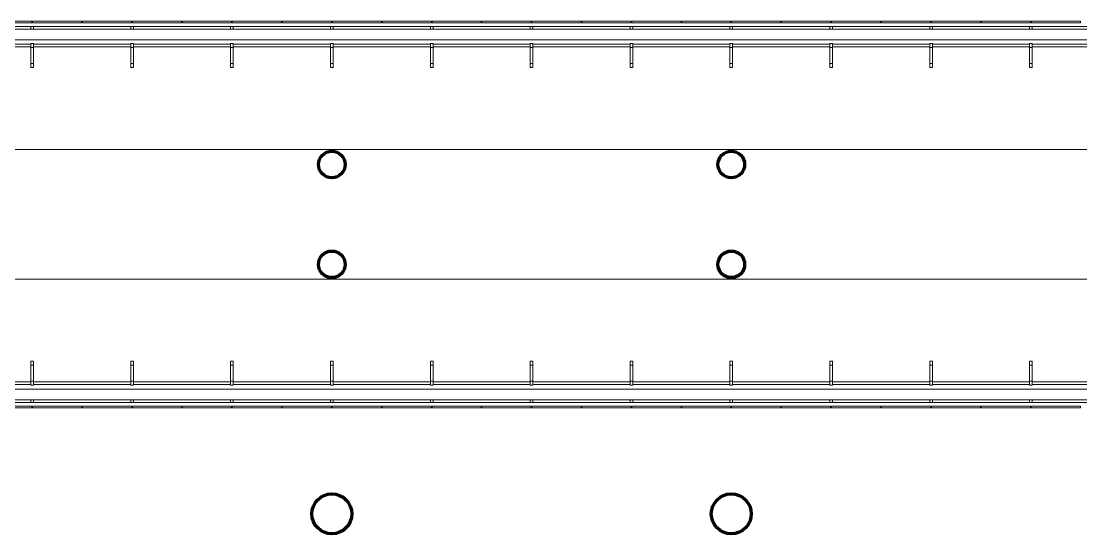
# Model space of a CAD drawing. Header units: metres. Extents: x 1807 to 3745, y 842 to 1968.
# Drawn here: x 3308.67 to 3340.5, y 1412.4 to 1427.81 of the extents above; entities that cross this region are included whole.
import ezdxf

# ---------------------------------------------------------------- set-up
doc = ezdxf.new("R2010")
doc.units = ezdxf.units.M
doc.header["$MEASUREMENT"] = 0
doc.layers.add('Level 1', color=7, linetype='Continuous', lineweight=0)

msp = doc.modelspace()

# ---------------------------------------------------------------- linework, layer by layer
at = {"layer": 'Level 1', "color": 7, "linetype": 'Continuous', "lineweight": 13}
for p, q in [((3307.51, 1427.81), (3308.99, 1427.81)), ((3308.99, 1427.81), (3308.99, 1427.76)), ((3309.01, 1427.76), (3309.01, 1427.81)), ((3309.01, 1427.81), (3310.49, 1427.81)), ((3310.49, 1427.81), (3310.49, 1427.76)), ((3310.51, 1427.76), (3310.51, 1427.81)), ((3310.51, 1427.81), (3311.99, 1427.81)), ((3311.99, 1427.81), (3311.99, 1427.76)), ((3312.01, 1427.76), (3312.01, 1427.81)), ((3312.01, 1427.81), (3313.49, 1427.81)), ((3313.49, 1427.81), (3313.49, 1427.76)), ((3313.51, 1427.76), (3313.51, 1427.81)), ((3313.51, 1427.81), (3314.99, 1427.81)), ((3314.99, 1427.81), (3314.99, 1427.76)), ((3315.01, 1427.76), (3315.01, 1427.81)), ((3315.01, 1427.81), (3316.49, 1427.81)), ((3316.49, 1427.81), (3316.49, 1427.76)), ((3316.51, 1427.76), (3316.51, 1427.81)), ((3316.51, 1427.81), (3317.99, 1427.81)), ((3317.99, 1427.81), (3317.99, 1427.76)), ((3318.01, 1427.76), (3318.01, 1427.81)), ((3318.01, 1427.81), (3319.49, 1427.81)), ((3319.49, 1427.81), (3319.49, 1427.76)), ((3319.51, 1427.76), (3319.51, 1427.81)), ((3319.51, 1427.81), (3320.99, 1427.81)), ((3320.99, 1427.81), (3320.99, 1427.76)), ((3321.01, 1427.76), (3321.01, 1427.81)), ((3321.01, 1427.81), (3322.49, 1427.81)), ((3322.49, 1427.81), (3322.49, 1427.76)), ((3322.51, 1427.76), (3322.51, 1427.81)), ((3322.51, 1427.81), (3323.99, 1427.81)), ((3323.99, 1427.81), (3323.99, 1427.76)), ((3324.01, 1427.76), (3324.01, 1427.81)), ((3324.01, 1427.81), (3325.49, 1427.81)), ((3325.49, 1427.81), (3325.49, 1427.76)), ((3325.51, 1427.76), (3325.51, 1427.81)), ((3325.51, 1427.81), (3326.99, 1427.81)), ((3326.99, 1427.81), (3326.99, 1427.76)), ((3327.01, 1427.76), (3327.01, 1427.81)), ((3327.01, 1427.81), (3328.49, 1427.81)), ((3328.49, 1427.81), (3328.49, 1427.76)), ((3328.51, 1427.76), (3328.51, 1427.81)), ((3328.51, 1427.81), (3329.99, 1427.81)), ((3329.99, 1427.81), (3329.99, 1427.76)), ((3330.01, 1427.76), (3330.01, 1427.81)), ((3330.01, 1427.81), (3331.49, 1427.81)), ((3331.49, 1427.81), (3331.49, 1427.76)), ((3331.51, 1427.76), (3331.51, 1427.81)), ((3331.51, 1427.81), (3332.99, 1427.81)), ((3332.99, 1427.81), (3332.99, 1427.76)), ((3333.01, 1427.76), (3333.01, 1427.81)), ((3333.01, 1427.81), (3334.49, 1427.81)), ((3334.49, 1427.81), (3334.49, 1427.76)), ((3334.51, 1427.76), (3334.51, 1427.81)), ((3334.51, 1427.81), (3335.99, 1427.81)), ((3335.99, 1427.81), (3335.99, 1427.76)), ((3336.01, 1427.76), (3336.01, 1427.81)), ((3336.01, 1427.81), (3337.49, 1427.81)), ((3337.49, 1427.81), (3337.49, 1427.76)), ((3337.51, 1427.76), (3337.51, 1427.81)), ((3337.51, 1427.81), (3338.99, 1427.81)), ((3338.99, 1427.81), (3338.99, 1427.76)), ((3339.01, 1427.76), (3339.01, 1427.81)), ((3339.01, 1427.81), (3340.49, 1427.81)), ((3340.49, 1427.81), (3340.49, 1427.76)), ((3308.96, 1427.65), (3309.04, 1427.65)), ((3308.96, 1427.57), (3308.96, 1427.65)), ((3309.04, 1427.57), (3308.96, 1427.57)), ((3309.04, 1427.65), (3309.04, 1427.57)), ((3311.96, 1427.65), (3312.04, 1427.65)), ((3311.96, 1427.57), (3311.96, 1427.65)), ((3312.04, 1427.57), (3311.96, 1427.57)), ((3312.04, 1427.65), (3312.04, 1427.57)), ((3314.96, 1427.65), (3315.04, 1427.65)), ((3314.96, 1427.57), (3314.96, 1427.65)), ((3315.04, 1427.57), (3314.96, 1427.57)), ((3315.04, 1427.65), (3315.04, 1427.57)), ((3317.96, 1427.65), (3318.04, 1427.65)), ((3317.96, 1427.57), (3317.96, 1427.65)), ((3318.04, 1427.57), (3317.96, 1427.57)), ((3318.04, 1427.65), (3318.04, 1427.57)), ((3320.96, 1427.65), (3321.04, 1427.65)), ((3320.96, 1427.57), (3320.96, 1427.65)), ((3321.04, 1427.57), (3320.96, 1427.57)), ((3321.04, 1427.65), (3321.04, 1427.57)), ((3323.96, 1427.65), (3324.04, 1427.65)), ((3323.96, 1427.57), (3323.96, 1427.65)), ((3324.04, 1427.57), (3323.96, 1427.57)), ((3324.04, 1427.65), (3324.04, 1427.57)), ((3326.96, 1427.65), (3327.04, 1427.65)), ((3326.96, 1427.57), (3326.96, 1427.65)), ((3327.04, 1427.57), (3326.96, 1427.57)), ((3327.04, 1427.65), (3327.04, 1427.57)), ((3329.96, 1427.65), (3330.04, 1427.65)), ((3329.96, 1427.57), (3329.96, 1427.65)), ((3330.04, 1427.57), (3329.96, 1427.57)), ((3330.04, 1427.65), (3330.04, 1427.57)), ((3332.96, 1427.65), (3333.04, 1427.65)), ((3332.96, 1427.57), (3332.96, 1427.65)), ((3333.04, 1427.57), (3332.96, 1427.57)), ((3333.04, 1427.65), (3333.04, 1427.57)), ((3335.96, 1427.65), (3336.04, 1427.65)), ((3335.96, 1427.57), (3335.96, 1427.65)), ((3336.04, 1427.57), (3335.96, 1427.57)), ((3336.04, 1427.65), (3336.04, 1427.57)), ((3338.96, 1427.65), (3339.04, 1427.65)), ((3338.96, 1427.57), (3338.96, 1427.65)), ((3339.04, 1427.57), (3338.96, 1427.57)), ((3339.04, 1427.65), (3339.04, 1427.57)), ((3258.806, 1427.25), (3341.71, 1427.25)), ((3308.96, 1427.135), (3309.04, 1427.135)), ((3308.96, 1427.015), (3308.96, 1427.135)), ((3309.04, 1427.135), (3309.04, 1427.015)), ((3311.96, 1427.135), (3312.04, 1427.135)), ((3311.96, 1427.015), (3311.96, 1427.135)), ((3312.04, 1427.135), (3312.04, 1427.015)), ((3314.96, 1427.135), (3315.04, 1427.135)), ((3314.96, 1427.015), (3314.96, 1427.135)), ((3315.04, 1427.135), (3315.04, 1427.015)), ((3317.96, 1427.135), (3318.04, 1427.135)), ((3317.96, 1427.015), (3317.96, 1427.135)), ((3318.04, 1427.135), (3318.04, 1427.015)), ((3320.96, 1427.135), (3321.04, 1427.135)), ((3320.96, 1427.015), (3320.96, 1427.135)), ((3321.04, 1427.135), (3321.04, 1427.015)), ((3323.96, 1427.135), (3324.04, 1427.135)), ((3323.96, 1427.015), (3323.96, 1427.135)), ((3324.04, 1427.135), (3324.04, 1427.015)), ((3326.96, 1427.135), (3327.04, 1427.135)), ((3326.96, 1427.015), (3326.96, 1427.135)), ((3327.04, 1427.135), (3327.04, 1427.015)), ((3329.96, 1427.135), (3330.04, 1427.135)), ((3329.96, 1427.015), (3329.96, 1427.135)), ((3330.04, 1427.135), (3330.04, 1427.015)), ((3332.96, 1427.135), (3333.04, 1427.135)), ((3332.96, 1427.015), (3332.96, 1427.135)), ((3333.04, 1427.135), (3333.04, 1427.015)), ((3335.96, 1427.135), (3336.04, 1427.135)), ((3335.96, 1427.015), (3335.96, 1427.135)), ((3336.04, 1427.135), (3336.04, 1427.015)), ((3338.96, 1427.135), (3339.04, 1427.135)), ((3338.96, 1427.015), (3338.96, 1427.135)), ((3339.04, 1427.135), (3339.04, 1427.015)), ((3309.04, 1427.015), (3308.96, 1427.015)), ((3312.04, 1427.015), (3311.96, 1427.015)), ((3315.04, 1427.015), (3314.96, 1427.015)), ((3318.04, 1427.015), (3317.96, 1427.015)), ((3321.04, 1427.015), (3320.96, 1427.015)), ((3324.04, 1427.015), (3323.96, 1427.015)), ((3327.04, 1427.015), (3326.96, 1427.015)), ((3330.04, 1427.015), (3329.96, 1427.015)), ((3333.04, 1427.015), (3332.96, 1427.015)), ((3336.04, 1427.015), (3335.96, 1427.015)), ((3339.04, 1427.015), (3338.96, 1427.015)), ((3308.96, 1426.535), (3309.04, 1426.535)), ((3308.96, 1426.415), (3308.96, 1426.535)), ((3309.04, 1426.535), (3309.04, 1426.415)), ((3311.96, 1426.535), (3312.04, 1426.535)), ((3311.96, 1426.415), (3311.96, 1426.535)), ((3312.04, 1426.535), (3312.04, 1426.415)), ((3314.96, 1426.535), (3315.04, 1426.535)), ((3314.96, 1426.415), (3314.96, 1426.535)), ((3315.04, 1426.535), (3315.04, 1426.415)), ((3317.96, 1426.535), (3318.04, 1426.535)), ((3317.96, 1426.415), (3317.96, 1426.535)), ((3318.04, 1426.535), (3318.04, 1426.415)), ((3320.96, 1426.535), (3321.04, 1426.535)), ((3320.96, 1426.415), (3320.96, 1426.535)), ((3321.04, 1426.535), (3321.04, 1426.415)), ((3323.96, 1426.535), (3324.04, 1426.535)), ((3323.96, 1426.415), (3323.96, 1426.535)), ((3324.04, 1426.535), (3324.04, 1426.415)), ((3326.96, 1426.535), (3327.04, 1426.535)), ((3326.96, 1426.415), (3326.96, 1426.535)), ((3327.04, 1426.535), (3327.04, 1426.415)), ((3329.96, 1426.535), (3330.04, 1426.535)), ((3329.96, 1426.415), (3329.96, 1426.535)), ((3330.04, 1426.535), (3330.04, 1426.415)), ((3332.96, 1426.535), (3333.04, 1426.535)), ((3332.96, 1426.415), (3332.96, 1426.535)), ((3333.04, 1426.535), (3333.04, 1426.415)), ((3335.96, 1426.535), (3336.04, 1426.535)), ((3335.96, 1426.415), (3335.96, 1426.535)), ((3336.04, 1426.535), (3336.04, 1426.415)), ((3338.96, 1426.535), (3339.04, 1426.535)), ((3338.96, 1426.415), (3338.96, 1426.535)), ((3339.04, 1426.535), (3339.04, 1426.415)), ((3309.04, 1426.415), (3308.96, 1426.415)), ((3312.04, 1426.415), (3311.96, 1426.415)), ((3315.04, 1426.415), (3314.96, 1426.415)), ((3318.04, 1426.415), (3317.96, 1426.415)), ((3321.04, 1426.415), (3320.96, 1426.415)), ((3324.04, 1426.415), (3323.96, 1426.415)), ((3327.04, 1426.415), (3326.96, 1426.415)), ((3330.04, 1426.415), (3329.96, 1426.415)), ((3333.04, 1426.415), (3332.96, 1426.415)), ((3336.04, 1426.415), (3335.96, 1426.415)), ((3339.04, 1426.415), (3338.96, 1426.415)), ((3341.71, 1423.95), (3258.591, 1423.95)), ((3341.71, 1420.05), (3258.591, 1420.05)), ((3309.04, 1417.585), (3308.96, 1417.585)), ((3308.96, 1417.585), (3308.96, 1417.465)), ((3309.04, 1417.465), (3309.04, 1417.585)), ((3312.04, 1417.585), (3311.96, 1417.585)), ((3311.96, 1417.585), (3311.96, 1417.465)), ((3312.04, 1417.465), (3312.04, 1417.585)), ((3315.04, 1417.585), (3314.96, 1417.585)), ((3314.96, 1417.585), (3314.96, 1417.465)), ((3315.04, 1417.465), (3315.04, 1417.585)), ((3318.04, 1417.585), (3317.96, 1417.585)), ((3317.96, 1417.585), (3317.96, 1417.465)), ((3318.04, 1417.465), (3318.04, 1417.585)), ((3321.04, 1417.585), (3320.96, 1417.585)), ((3320.96, 1417.585), (3320.96, 1417.465)), ((3321.04, 1417.465), (3321.04, 1417.585)), ((3324.04, 1417.585), (3323.96, 1417.585)), ((3323.96, 1417.585), (3323.96, 1417.465)), ((3324.04, 1417.465), (3324.04, 1417.585)), ((3327.04, 1417.585), (3326.96, 1417.585)), ((3326.96, 1417.585), (3326.96, 1417.465)), ((3327.04, 1417.465), (3327.04, 1417.585)), ((3330.04, 1417.585), (3329.96, 1417.585)), ((3329.96, 1417.585), (3329.96, 1417.465)), ((3330.04, 1417.465), (3330.04, 1417.585)), ((3333.04, 1417.585), (3332.96, 1417.585)), ((3332.96, 1417.585), (3332.96, 1417.465)), ((3333.04, 1417.465), (3333.04, 1417.585)), ((3336.04, 1417.585), (3335.96, 1417.585)), ((3335.96, 1417.585), (3335.96, 1417.465)), ((3336.04, 1417.465), (3336.04, 1417.585)), ((3339.04, 1417.585), (3338.96, 1417.585)), ((3338.96, 1417.585), (3338.96, 1417.465)), ((3339.04, 1417.465), (3339.04, 1417.585)), ((3308.96, 1417.465), (3309.04, 1417.465)), ((3311.96, 1417.465), (3312.04, 1417.465)), ((3314.96, 1417.465), (3315.04, 1417.465)), ((3317.96, 1417.465), (3318.04, 1417.465)), ((3320.96, 1417.465), (3321.04, 1417.465)), ((3323.96, 1417.465), (3324.04, 1417.465)), ((3326.96, 1417.465), (3327.04, 1417.465)), ((3329.96, 1417.465), (3330.04, 1417.465)), ((3332.96, 1417.465), (3333.04, 1417.465)), ((3335.96, 1417.465), (3336.04, 1417.465)), ((3338.96, 1417.465), (3339.04, 1417.465)), ((3309.04, 1416.985), (3308.96, 1416.985)), ((3308.96, 1416.985), (3308.96, 1416.865)), ((3309.04, 1416.865), (3309.04, 1416.985)), ((3312.04, 1416.985), (3311.96, 1416.985)), ((3311.96, 1416.985), (3311.96, 1416.865)), ((3312.04, 1416.865), (3312.04, 1416.985)), ((3315.04, 1416.985), (3314.96, 1416.985)), ((3314.96, 1416.985), (3314.96, 1416.865)), ((3315.04, 1416.865), (3315.04, 1416.985)), ((3318.04, 1416.985), (3317.96, 1416.985)), ((3317.96, 1416.985), (3317.96, 1416.865)), ((3318.04, 1416.865), (3318.04, 1416.985)), ((3321.04, 1416.985), (3320.96, 1416.985)), ((3320.96, 1416.985), (3320.96, 1416.865)), ((3321.04, 1416.865), (3321.04, 1416.985)), ((3324.04, 1416.985), (3323.96, 1416.985)), ((3323.96, 1416.985), (3323.96, 1416.865)), ((3324.04, 1416.865), (3324.04, 1416.985)), ((3327.04, 1416.985), (3326.96, 1416.985)), ((3326.96, 1416.985), (3326.96, 1416.865)), ((3327.04, 1416.865), (3327.04, 1416.985)), ((3330.04, 1416.985), (3329.96, 1416.985)), ((3329.96, 1416.985), (3329.96, 1416.865)), ((3330.04, 1416.865), (3330.04, 1416.985)), ((3333.04, 1416.985), (3332.96, 1416.985)), ((3332.96, 1416.985), (3332.96, 1416.865)), ((3333.04, 1416.865), (3333.04, 1416.985)), ((3336.04, 1416.985), (3335.96, 1416.985)), ((3335.96, 1416.985), (3335.96, 1416.865)), ((3336.04, 1416.865), (3336.04, 1416.985)), ((3339.04, 1416.985), (3338.96, 1416.985)), ((3338.96, 1416.985), (3338.96, 1416.865)), ((3339.04, 1416.865), (3339.04, 1416.985)), ((3258.793, 1416.75), (3341.71, 1416.75)), ((3308.96, 1416.865), (3309.04, 1416.865)), ((3311.96, 1416.865), (3312.04, 1416.865)), ((3314.96, 1416.865), (3315.04, 1416.865)), ((3317.96, 1416.865), (3318.04, 1416.865)), ((3320.96, 1416.865), (3321.04, 1416.865)), ((3323.96, 1416.865), (3324.04, 1416.865)), ((3326.96, 1416.865), (3327.04, 1416.865)), ((3329.96, 1416.865), (3330.04, 1416.865)), ((3332.96, 1416.865), (3333.04, 1416.865)), ((3335.96, 1416.865), (3336.04, 1416.865)), ((3338.96, 1416.865), (3339.04, 1416.865)), ((3309.04, 1416.43), (3308.96, 1416.43)), ((3308.96, 1416.43), (3308.96, 1416.35)), ((3308.96, 1416.35), (3309.04, 1416.35)), ((3308.99, 1416.19), (3308.99, 1416.24)), ((3309.01, 1416.24), (3309.01, 1416.19)), ((3309.04, 1416.35), (3309.04, 1416.43)), ((3310.49, 1416.19), (3310.49, 1416.24)), ((3310.51, 1416.24), (3310.51, 1416.19)), ((3312.04, 1416.43), (3311.96, 1416.43)), ((3311.96, 1416.43), (3311.96, 1416.35)), ((3311.96, 1416.35), (3312.04, 1416.35)), ((3311.99, 1416.19), (3311.99, 1416.24)), ((3312.01, 1416.24), (3312.01, 1416.19)), ((3312.04, 1416.35), (3312.04, 1416.43)), ((3313.49, 1416.19), (3313.49, 1416.24)), ((3313.51, 1416.24), (3313.51, 1416.19)), ((3315.04, 1416.43), (3314.96, 1416.43)), ((3314.96, 1416.43), (3314.96, 1416.35)), ((3314.96, 1416.35), (3315.04, 1416.35)), ((3314.99, 1416.19), (3314.99, 1416.24)), ((3315.01, 1416.24), (3315.01, 1416.19)), ((3315.04, 1416.35), (3315.04, 1416.43)), ((3316.49, 1416.19), (3316.49, 1416.24)), ((3316.51, 1416.24), (3316.51, 1416.19)), ((3318.04, 1416.43), (3317.96, 1416.43)), ((3317.96, 1416.43), (3317.96, 1416.35)), ((3317.96, 1416.35), (3318.04, 1416.35)), ((3317.99, 1416.19), (3317.99, 1416.24)), ((3318.01, 1416.24), (3318.01, 1416.19)), ((3318.04, 1416.35), (3318.04, 1416.43)), ((3319.49, 1416.19), (3319.49, 1416.24)), ((3319.51, 1416.24), (3319.51, 1416.19)), ((3321.04, 1416.43), (3320.96, 1416.43)), ((3320.96, 1416.43), (3320.96, 1416.35)), ((3320.96, 1416.35), (3321.04, 1416.35)), ((3320.99, 1416.19), (3320.99, 1416.24)), ((3321.01, 1416.24), (3321.01, 1416.19)), ((3321.04, 1416.35), (3321.04, 1416.43)), ((3322.49, 1416.19), (3322.49, 1416.24)), ((3322.51, 1416.24), (3322.51, 1416.19)), ((3324.04, 1416.43), (3323.96, 1416.43)), ((3323.96, 1416.43), (3323.96, 1416.35)), ((3323.96, 1416.35), (3324.04, 1416.35)), ((3323.99, 1416.19), (3323.99, 1416.24)), ((3324.01, 1416.24), (3324.01, 1416.19)), ((3324.04, 1416.35), (3324.04, 1416.43)), ((3325.49, 1416.19), (3325.49, 1416.24)), ((3325.51, 1416.24), (3325.51, 1416.19)), ((3327.04, 1416.43), (3326.96, 1416.43)), ((3326.96, 1416.43), (3326.96, 1416.35)), ((3326.96, 1416.35), (3327.04, 1416.35)), ((3326.99, 1416.19), (3326.99, 1416.24)), ((3327.01, 1416.24), (3327.01, 1416.19)), ((3327.04, 1416.35), (3327.04, 1416.43)), ((3328.49, 1416.19), (3328.49, 1416.24)), ((3328.51, 1416.24), (3328.51, 1416.19)), ((3330.04, 1416.43), (3329.96, 1416.43)), ((3329.96, 1416.43), (3329.96, 1416.35)), ((3329.96, 1416.35), (3330.04, 1416.35)), ((3329.99, 1416.19), (3329.99, 1416.24)), ((3330.01, 1416.24), (3330.01, 1416.19)), ((3330.04, 1416.35), (3330.04, 1416.43)), ((3331.49, 1416.19), (3331.49, 1416.24)), ((3331.51, 1416.24), (3331.51, 1416.19)), ((3333.04, 1416.43), (3332.96, 1416.43)), ((3332.96, 1416.43), (3332.96, 1416.35)), ((3332.96, 1416.35), (3333.04, 1416.35)), ((3332.99, 1416.19), (3332.99, 1416.24)), ((3333.01, 1416.24), (3333.01, 1416.19)), ((3333.04, 1416.35), (3333.04, 1416.43)), ((3334.49, 1416.19), (3334.49, 1416.24)), ((3334.51, 1416.24), (3334.51, 1416.19)), ((3336.04, 1416.43), (3335.96, 1416.43)), ((3335.96, 1416.43), (3335.96, 1416.35)), ((3335.96, 1416.35), (3336.04, 1416.35)), ((3335.99, 1416.19), (3335.99, 1416.24)), ((3336.01, 1416.24), (3336.01, 1416.19)), ((3336.04, 1416.35), (3336.04, 1416.43)), ((3337.49, 1416.19), (3337.49, 1416.24)), ((3337.51, 1416.24), (3337.51, 1416.19)), ((3339.04, 1416.43), (3338.96, 1416.43)), ((3338.96, 1416.43), (3338.96, 1416.35)), ((3338.96, 1416.35), (3339.04, 1416.35)), ((3338.99, 1416.19), (3338.99, 1416.24)), ((3339.01, 1416.24), (3339.01, 1416.19)), ((3339.04, 1416.35), (3339.04, 1416.43)), ((3340.49, 1416.19), (3340.49, 1416.24)), ((3307.51, 1416.19), (3308.99, 1416.19)), ((3309.01, 1416.19), (3310.49, 1416.19)), ((3310.51, 1416.19), (3311.99, 1416.19)), ((3312.01, 1416.19), (3313.49, 1416.19)), ((3313.51, 1416.19), (3314.99, 1416.19)), ((3315.01, 1416.19), (3316.49, 1416.19)), ((3316.51, 1416.19), (3317.99, 1416.19)), ((3318.01, 1416.19), (3319.49, 1416.19)), ((3319.51, 1416.19), (3320.99, 1416.19)), ((3321.01, 1416.19), (3322.49, 1416.19)), ((3322.51, 1416.19), (3323.99, 1416.19)), ((3324.01, 1416.19), (3325.49, 1416.19)), ((3325.51, 1416.19), (3326.99, 1416.19)), ((3327.01, 1416.19), (3328.49, 1416.19)), ((3328.51, 1416.19), (3329.99, 1416.19)), ((3330.01, 1416.19), (3331.49, 1416.19)), ((3331.51, 1416.19), (3332.99, 1416.19)), ((3333.01, 1416.19), (3334.49, 1416.19)), ((3334.51, 1416.19), (3335.99, 1416.19)), ((3336.01, 1416.19), (3337.49, 1416.19)), ((3337.51, 1416.19), (3338.99, 1416.19)), ((3339.01, 1416.19), (3340.49, 1416.19))]:
    msp.add_line(p, q, dxfattribs=at)
at = {"layer": 'Level 1', "color": 7, "linetype": 'Continuous', "lineweight": 0}
for p, q in [((3307.51, 1427.76), (3308.99, 1427.76)), ((3309.01, 1427.76), (3310.49, 1427.76)), ((3310.51, 1427.76), (3311.99, 1427.76)), ((3312.01, 1427.76), (3313.49, 1427.76)), ((3313.51, 1427.76), (3314.99, 1427.76)), ((3315.01, 1427.76), (3316.49, 1427.76)), ((3316.51, 1427.76), (3317.99, 1427.76)), ((3318.01, 1427.76), (3319.49, 1427.76)), ((3319.51, 1427.76), (3320.99, 1427.76)), ((3321.01, 1427.76), (3322.49, 1427.76)), ((3322.51, 1427.76), (3323.99, 1427.76)), ((3324.01, 1427.76), (3325.49, 1427.76)), ((3325.51, 1427.76), (3326.99, 1427.76)), ((3327.01, 1427.76), (3328.49, 1427.76)), ((3328.51, 1427.76), (3329.99, 1427.76)), ((3330.01, 1427.76), (3331.49, 1427.76)), ((3331.51, 1427.76), (3332.99, 1427.76)), ((3333.01, 1427.76), (3334.49, 1427.76)), ((3334.51, 1427.76), (3335.99, 1427.76)), ((3336.01, 1427.76), (3337.49, 1427.76)), ((3337.51, 1427.76), (3338.99, 1427.76)), ((3339.01, 1427.76), (3340.49, 1427.76)), ((3306.04, 1427.65), (3308.96, 1427.65)), ((3306.04, 1427.57), (3308.96, 1427.57)), ((3309.04, 1427.65), (3311.96, 1427.65)), ((3309.04, 1427.57), (3311.96, 1427.57)), ((3312.04, 1427.65), (3314.96, 1427.65)), ((3312.04, 1427.57), (3314.96, 1427.57)), ((3315.04, 1427.65), (3317.96, 1427.65)), ((3315.04, 1427.57), (3317.96, 1427.57)), ((3318.04, 1427.65), (3320.96, 1427.65)), ((3318.04, 1427.57), (3320.96, 1427.57)), ((3321.04, 1427.65), (3323.96, 1427.65)), ((3321.04, 1427.57), (3323.96, 1427.57)), ((3324.04, 1427.65), (3326.96, 1427.65)), ((3324.04, 1427.57), (3326.96, 1427.57)), ((3327.04, 1427.65), (3329.96, 1427.65)), ((3327.04, 1427.57), (3329.96, 1427.57)), ((3330.04, 1427.65), (3332.96, 1427.65)), ((3330.04, 1427.57), (3332.96, 1427.57)), ((3333.04, 1427.65), (3335.96, 1427.65)), ((3333.04, 1427.57), (3335.96, 1427.57)), ((3336.04, 1427.65), (3338.96, 1427.65)), ((3336.04, 1427.57), (3338.96, 1427.57)), ((3339.04, 1427.65), (3341.71, 1427.65)), ((3339.04, 1427.57), (3341.71, 1427.57)), ((3306.04, 1427.115), (3308.96, 1427.115)), ((3309.04, 1427.115), (3311.96, 1427.115)), ((3312.04, 1427.115), (3314.96, 1427.115)), ((3315.04, 1427.115), (3317.96, 1427.115)), ((3318.04, 1427.115), (3320.96, 1427.115)), ((3321.04, 1427.115), (3323.96, 1427.115)), ((3324.04, 1427.115), (3326.96, 1427.115)), ((3327.04, 1427.115), (3329.96, 1427.115)), ((3330.04, 1427.115), (3332.96, 1427.115)), ((3333.04, 1427.115), (3335.96, 1427.115)), ((3336.04, 1427.115), (3338.96, 1427.115)), ((3339.04, 1427.115), (3341.71, 1427.115)), ((3306.04, 1427.035), (3308.96, 1427.035)), ((3308.96, 1426.535), (3308.96, 1427.015)), ((3309.04, 1427.035), (3311.96, 1427.035)), ((3309.04, 1426.535), (3309.04, 1427.015)), ((3311.96, 1426.535), (3311.96, 1427.015)), ((3312.04, 1427.035), (3314.96, 1427.035)), ((3312.04, 1426.535), (3312.04, 1427.015)), ((3314.96, 1426.535), (3314.96, 1427.015)), ((3315.04, 1427.035), (3317.96, 1427.035)), ((3315.04, 1426.535), (3315.04, 1427.015)), ((3317.96, 1426.535), (3317.96, 1427.015)), ((3318.04, 1427.035), (3320.96, 1427.035)), ((3318.04, 1426.535), (3318.04, 1427.015)), ((3320.96, 1426.535), (3320.96, 1427.015)), ((3321.04, 1427.035), (3323.96, 1427.035)), ((3321.04, 1426.535), (3321.04, 1427.015)), ((3323.96, 1426.535), (3323.96, 1427.015)), ((3324.04, 1427.035), (3326.96, 1427.035)), ((3324.04, 1426.535), (3324.04, 1427.015)), ((3326.96, 1426.535), (3326.96, 1427.015)), ((3327.04, 1427.035), (3329.96, 1427.035)), ((3327.04, 1426.535), (3327.04, 1427.015)), ((3329.96, 1426.535), (3329.96, 1427.015)), ((3330.04, 1427.035), (3332.96, 1427.035)), ((3330.04, 1426.535), (3330.04, 1427.015)), ((3332.96, 1426.535), (3332.96, 1427.015)), ((3333.04, 1427.035), (3335.96, 1427.035)), ((3333.04, 1426.535), (3333.04, 1427.015)), ((3335.96, 1426.535), (3335.96, 1427.015)), ((3336.04, 1427.035), (3338.96, 1427.035)), ((3336.04, 1426.535), (3336.04, 1427.015)), ((3338.96, 1426.535), (3338.96, 1427.015)), ((3339.04, 1427.035), (3341.71, 1427.035)), ((3339.04, 1426.535), (3339.04, 1427.015)), ((3308.96, 1417.465), (3308.96, 1416.985)), ((3309.04, 1417.465), (3309.04, 1416.985)), ((3311.96, 1417.465), (3311.96, 1416.985)), ((3312.04, 1417.465), (3312.04, 1416.985)), ((3314.96, 1417.465), (3314.96, 1416.985)), ((3315.04, 1417.465), (3315.04, 1416.985)), ((3317.96, 1417.465), (3317.96, 1416.985)), ((3318.04, 1417.465), (3318.04, 1416.985)), ((3320.96, 1417.465), (3320.96, 1416.985)), ((3321.04, 1417.465), (3321.04, 1416.985)), ((3323.96, 1417.465), (3323.96, 1416.985)), ((3324.04, 1417.465), (3324.04, 1416.985)), ((3326.96, 1417.465), (3326.96, 1416.985)), ((3327.04, 1417.465), (3327.04, 1416.985)), ((3329.96, 1417.465), (3329.96, 1416.985)), ((3330.04, 1417.465), (3330.04, 1416.985)), ((3332.96, 1417.465), (3332.96, 1416.985)), ((3333.04, 1417.465), (3333.04, 1416.985)), ((3335.96, 1417.465), (3335.96, 1416.985)), ((3336.04, 1417.465), (3336.04, 1416.985)), ((3338.96, 1417.465), (3338.96, 1416.985)), ((3339.04, 1417.465), (3339.04, 1416.985)), ((3306.04, 1416.965), (3308.96, 1416.965)), ((3306.04, 1416.885), (3308.96, 1416.885)), ((3309.04, 1416.965), (3311.96, 1416.965)), ((3309.04, 1416.885), (3311.96, 1416.885)), ((3312.04, 1416.965), (3314.96, 1416.965)), ((3312.04, 1416.885), (3314.96, 1416.885)), ((3315.04, 1416.965), (3317.96, 1416.965)), ((3315.04, 1416.885), (3317.96, 1416.885)), ((3318.04, 1416.965), (3320.96, 1416.965)), ((3318.04, 1416.885), (3320.96, 1416.885)), ((3321.04, 1416.965), (3323.96, 1416.965)), ((3321.04, 1416.885), (3323.96, 1416.885)), ((3324.04, 1416.965), (3326.96, 1416.965)), ((3324.04, 1416.885), (3326.96, 1416.885)), ((3327.04, 1416.965), (3329.96, 1416.965)), ((3327.04, 1416.885), (3329.96, 1416.885)), ((3330.04, 1416.965), (3332.96, 1416.965)), ((3330.04, 1416.885), (3332.96, 1416.885)), ((3333.04, 1416.965), (3335.96, 1416.965)), ((3333.04, 1416.885), (3335.96, 1416.885)), ((3336.04, 1416.965), (3338.96, 1416.965)), ((3336.04, 1416.885), (3338.96, 1416.885)), ((3339.04, 1416.965), (3341.71, 1416.965)), ((3339.04, 1416.885), (3341.71, 1416.885)), ((3306.04, 1416.43), (3308.96, 1416.43)), ((3306.04, 1416.35), (3308.96, 1416.35)), ((3307.51, 1416.24), (3308.99, 1416.24)), ((3309.01, 1416.24), (3310.49, 1416.24)), ((3309.04, 1416.43), (3311.96, 1416.43)), ((3309.04, 1416.35), (3311.96, 1416.35)), ((3310.51, 1416.24), (3311.99, 1416.24)), ((3312.01, 1416.24), (3313.49, 1416.24)), ((3312.04, 1416.43), (3314.96, 1416.43)), ((3312.04, 1416.35), (3314.96, 1416.35)), ((3313.51, 1416.24), (3314.99, 1416.24)), ((3315.01, 1416.24), (3316.49, 1416.24)), ((3315.04, 1416.43), (3317.96, 1416.43)), ((3315.04, 1416.35), (3317.96, 1416.35)), ((3316.51, 1416.24), (3317.99, 1416.24)), ((3318.01, 1416.24), (3319.49, 1416.24)), ((3318.04, 1416.43), (3320.96, 1416.43)), ((3318.04, 1416.35), (3320.96, 1416.35)), ((3319.51, 1416.24), (3320.99, 1416.24)), ((3321.01, 1416.24), (3322.49, 1416.24)), ((3321.04, 1416.43), (3323.96, 1416.43)), ((3321.04, 1416.35), (3323.96, 1416.35)), ((3322.51, 1416.24), (3323.99, 1416.24)), ((3324.01, 1416.24), (3325.49, 1416.24)), ((3324.04, 1416.43), (3326.96, 1416.43)), ((3324.04, 1416.35), (3326.96, 1416.35)), ((3325.51, 1416.24), (3326.99, 1416.24)), ((3327.01, 1416.24), (3328.49, 1416.24)), ((3327.04, 1416.43), (3329.96, 1416.43)), ((3327.04, 1416.35), (3329.96, 1416.35)), ((3328.51, 1416.24), (3329.99, 1416.24)), ((3330.01, 1416.24), (3331.49, 1416.24)), ((3330.04, 1416.43), (3332.96, 1416.43)), ((3330.04, 1416.35), (3332.96, 1416.35)), ((3331.51, 1416.24), (3332.99, 1416.24)), ((3333.01, 1416.24), (3334.49, 1416.24)), ((3333.04, 1416.43), (3335.96, 1416.43)), ((3333.04, 1416.35), (3335.96, 1416.35)), ((3334.51, 1416.24), (3335.99, 1416.24)), ((3336.01, 1416.24), (3337.49, 1416.24)), ((3336.04, 1416.43), (3338.96, 1416.43)), ((3336.04, 1416.35), (3338.96, 1416.35)), ((3337.51, 1416.24), (3338.99, 1416.24)), ((3339.01, 1416.24), (3340.49, 1416.24)), ((3339.04, 1416.43), (3341.71, 1416.43)), ((3339.04, 1416.35), (3341.71, 1416.35))]:
    msp.add_line(p, q, dxfattribs=at)
at = {"layer": 'Level 1', "color": 7, "linetype": 'Continuous', "lineweight": 70}
for centre, radius in [((3318, 1423.5), 0.4), ((3330, 1423.5), 0.4), ((3318, 1420.5), 0.4), ((3330, 1420.5), 0.4), ((3318, 1413), 0.6), ((3330, 1413), 0.6)]:
    msp.add_circle(centre, radius, dxfattribs=at)

doc.saveas('drawing.dxf')
